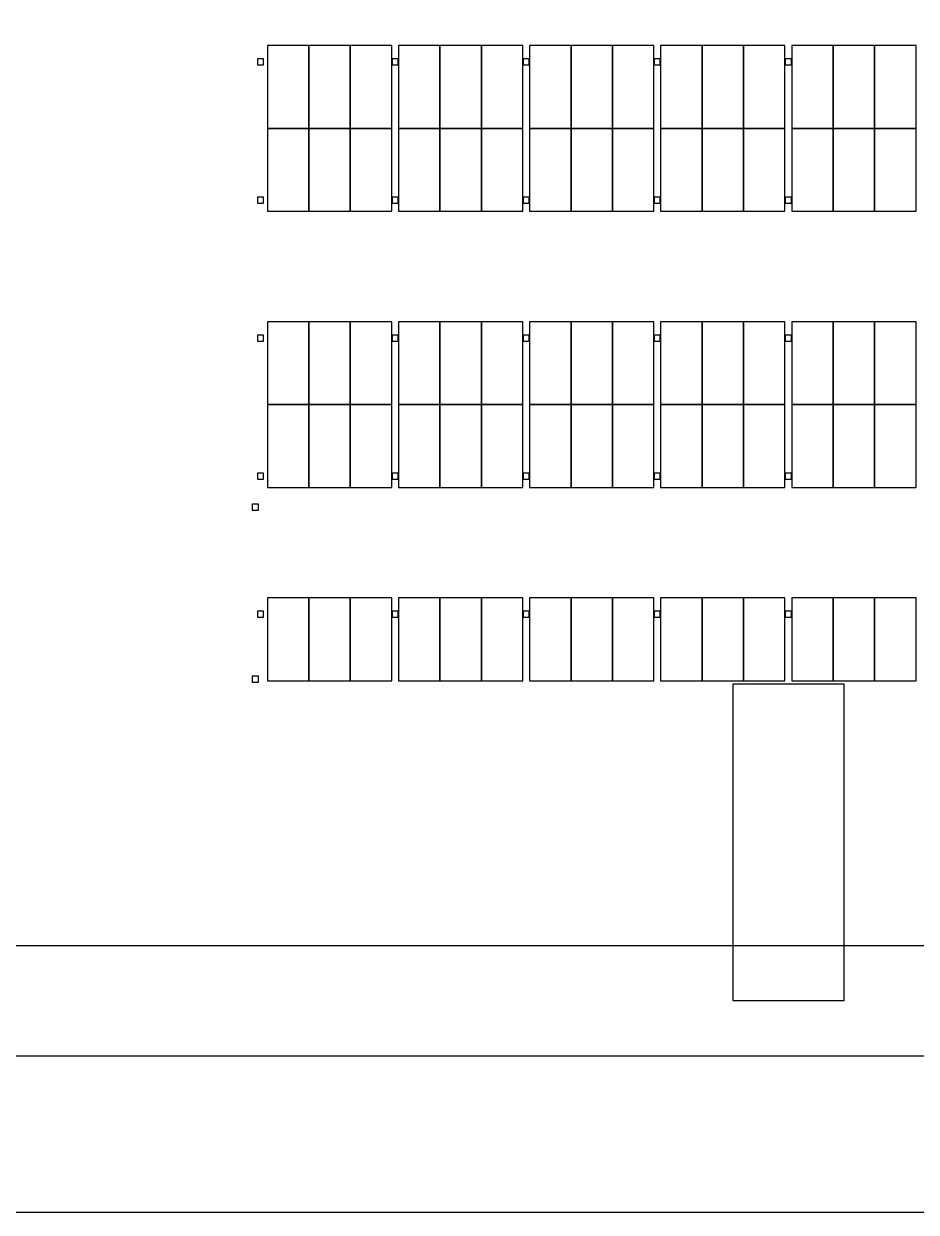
# Model space of a CAD drawing. Header units: metres. Extents: x 0 to 340, y -12 to 535.
# Drawn here: x 225.4 to 284.5, y 0 to 78.7 of the extents above; entities that cross this region are included whole.
import ezdxf

# ---------------------------------------------------------------- set-up
doc = ezdxf.new("R2010")
doc.units = ezdxf.units.M
for name, color, linetype in [('ASSUMED_BOUNDARY', 7, 'CONTINUOUS'), ('IFCCOLUMN', 7, 'CONTINUOUS'), ('PARKING_L1', 7, 'CONTINUOUS'), ('PARKING_L2', 7, 'CONTINUOUS'), ('PARKING_L3', 7, 'CONTINUOUS'), ('PARKING_L4', 7, 'CONTINUOUS'), ('PARKING_L5', 7, 'CONTINUOUS'), ('SITE_ROADS', 7, 'CONTINUOUS')]:
    doc.layers.add(name, color=color, linetype=linetype)

msp = doc.modelspace()

# ---------------------------------------------------------------- linework, layer by layer
at = {"layer": 'ASSUMED_BOUNDARY'}
msp.add_lwpolyline([(0, 0), (340, 0), (340, 535), (0, 535)], close=True, dxfattribs=at)
at = {"layer": 'IFCCOLUMN'}
for points in [[(240.85, 75.976), (241.25, 75.976), (241.25, 76.376), (240.85, 76.376)], [(240.85, 75.976), (241.25, 75.976), (241.25, 76.376), (240.85, 76.376)], [(240.85, 75.976), (241.25, 75.976), (241.25, 76.376), (240.85, 76.376)], [(240.85, 75.976), (241.25, 75.976), (241.25, 76.376), (240.85, 76.376)], [(249.7546, 75.976), (250.1546, 75.976), (250.1546, 76.376), (249.7546, 76.376)], [(249.7546, 75.976), (250.1546, 75.976), (250.1546, 76.376), (249.7546, 76.376)], [(249.7546, 75.976), (250.1546, 75.976), (250.1546, 76.376), (249.7546, 76.376)], [(249.7546, 75.976), (250.1546, 75.976), (250.1546, 76.376), (249.7546, 76.376)], [(258.4342, 75.976), (258.8342, 75.976), (258.8342, 76.376), (258.4342, 76.376)], [(258.4342, 75.976), (258.8342, 75.976), (258.8342, 76.376), (258.4342, 76.376)], [(258.4342, 75.976), (258.8342, 75.976), (258.8342, 76.376), (258.4342, 76.376)], [(258.4342, 75.976), (258.8342, 75.976), (258.8342, 76.376), (258.4342, 76.376)], [(267.1138, 75.976), (267.5138, 75.976), (267.5138, 76.376), (267.1138, 76.376)], [(267.1138, 75.976), (267.5138, 75.976), (267.5138, 76.376), (267.1138, 76.376)], [(267.1138, 75.976), (267.5138, 75.976), (267.5138, 76.376), (267.1138, 76.376)], [(267.1138, 75.976), (267.5138, 75.976), (267.5138, 76.376), (267.1138, 76.376)], [(275.7934, 75.976), (276.1934, 75.976), (276.1934, 76.376), (275.7934, 76.376)], [(275.7934, 75.976), (276.1934, 75.976), (276.1934, 76.376), (275.7934, 76.376)], [(275.7934, 75.976), (276.1934, 75.976), (276.1934, 76.376), (275.7934, 76.376)], [(275.7934, 75.976), (276.1934, 75.976), (276.1934, 76.376), (275.7934, 76.376)], [(240.85, 66.832), (241.25, 66.832), (241.25, 67.232), (240.85, 67.232)], [(240.85, 66.832), (241.25, 66.832), (241.25, 67.232), (240.85, 67.232)], [(240.85, 66.832), (241.25, 66.832), (241.25, 67.232), (240.85, 67.232)], [(240.85, 66.832), (241.25, 66.832), (241.25, 67.232), (240.85, 67.232)], [(249.7546, 66.832), (250.1546, 66.832), (250.1546, 67.232), (249.7546, 67.232)], [(249.7546, 66.832), (250.1546, 66.832), (250.1546, 67.232), (249.7546, 67.232)], [(249.7546, 66.832), (250.1546, 66.832), (250.1546, 67.232), (249.7546, 67.232)], [(249.7546, 66.832), (250.1546, 66.832), (250.1546, 67.232), (249.7546, 67.232)], [(258.4342, 66.832), (258.8342, 66.832), (258.8342, 67.232), (258.4342, 67.232)], [(258.4342, 66.832), (258.8342, 66.832), (258.8342, 67.232), (258.4342, 67.232)], [(258.4342, 66.832), (258.8342, 66.832), (258.8342, 67.232), (258.4342, 67.232)], [(258.4342, 66.832), (258.8342, 66.832), (258.8342, 67.232), (258.4342, 67.232)], [(267.1138, 66.832), (267.5138, 66.832), (267.5138, 67.232), (267.1138, 67.232)], [(267.1138, 66.832), (267.5138, 66.832), (267.5138, 67.232), (267.1138, 67.232)], [(267.1138, 66.832), (267.5138, 66.832), (267.5138, 67.232), (267.1138, 67.232)], [(267.1138, 66.832), (267.5138, 66.832), (267.5138, 67.232), (267.1138, 67.232)], [(275.7934, 66.832), (276.1934, 66.832), (276.1934, 67.232), (275.7934, 67.232)], [(275.7934, 66.832), (276.1934, 66.832), (276.1934, 67.232), (275.7934, 67.232)], [(275.7934, 66.832), (276.1934, 66.832), (276.1934, 67.232), (275.7934, 67.232)], [(275.7934, 66.832), (276.1934, 66.832), (276.1934, 67.232), (275.7934, 67.232)], [(240.85, 57.688), (241.25, 57.688), (241.25, 58.088), (240.85, 58.088)], [(240.85, 57.688), (241.25, 57.688), (241.25, 58.088), (240.85, 58.088)], [(240.85, 57.688), (241.25, 57.688), (241.25, 58.088), (240.85, 58.088)], [(240.85, 57.688), (241.25, 57.688), (241.25, 58.088), (240.85, 58.088)], [(249.7546, 57.688), (250.1546, 57.688), (250.1546, 58.088), (249.7546, 58.088)], [(249.7546, 57.688), (250.1546, 57.688), (250.1546, 58.088), (249.7546, 58.088)], [(249.7546, 57.688), (250.1546, 57.688), (250.1546, 58.088), (249.7546, 58.088)], [(249.7546, 57.688), (250.1546, 57.688), (250.1546, 58.088), (249.7546, 58.088)], [(258.4342, 57.688), (258.8342, 57.688), (258.8342, 58.088), (258.4342, 58.088)], [(258.4342, 57.688), (258.8342, 57.688), (258.8342, 58.088), (258.4342, 58.088)], [(258.4342, 57.688), (258.8342, 57.688), (258.8342, 58.088), (258.4342, 58.088)], [(258.4342, 57.688), (258.8342, 57.688), (258.8342, 58.088), (258.4342, 58.088)], [(267.1138, 57.688), (267.5138, 57.688), (267.5138, 58.088), (267.1138, 58.088)], [(267.1138, 57.688), (267.5138, 57.688), (267.5138, 58.088), (267.1138, 58.088)], [(267.1138, 57.688), (267.5138, 57.688), (267.5138, 58.088), (267.1138, 58.088)], [(267.1138, 57.688), (267.5138, 57.688), (267.5138, 58.088), (267.1138, 58.088)], [(275.7934, 57.688), (276.1934, 57.688), (276.1934, 58.088), (275.7934, 58.088)], [(275.7934, 57.688), (276.1934, 57.688), (276.1934, 58.088), (275.7934, 58.088)], [(275.7934, 57.688), (276.1934, 57.688), (276.1934, 58.088), (275.7934, 58.088)], [(275.7934, 57.688), (276.1934, 57.688), (276.1934, 58.088), (275.7934, 58.088)], [(240.85, 48.544), (241.25, 48.544), (241.25, 48.944), (240.85, 48.944)], [(240.85, 48.544), (241.25, 48.544), (241.25, 48.944), (240.85, 48.944)], [(240.85, 48.544), (241.25, 48.544), (241.25, 48.944), (240.85, 48.944)], [(240.85, 48.544), (241.25, 48.544), (241.25, 48.944), (240.85, 48.944)], [(249.7546, 48.544), (250.1546, 48.544), (250.1546, 48.944), (249.7546, 48.944)], [(249.7546, 48.544), (250.1546, 48.544), (250.1546, 48.944), (249.7546, 48.944)], [(249.7546, 48.544), (250.1546, 48.544), (250.1546, 48.944), (249.7546, 48.944)], [(249.7546, 48.544), (250.1546, 48.544), (250.1546, 48.944), (249.7546, 48.944)], [(258.4342, 48.544), (258.8342, 48.544), (258.8342, 48.944), (258.4342, 48.944)], [(258.4342, 48.544), (258.8342, 48.544), (258.8342, 48.944), (258.4342, 48.944)], [(258.4342, 48.544), (258.8342, 48.544), (258.8342, 48.944), (258.4342, 48.944)], [(258.4342, 48.544), (258.8342, 48.544), (258.8342, 48.944), (258.4342, 48.944)], [(267.1138, 48.544), (267.5138, 48.544), (267.5138, 48.944), (267.1138, 48.944)], [(267.1138, 48.544), (267.5138, 48.544), (267.5138, 48.944), (267.1138, 48.944)], [(267.1138, 48.544), (267.5138, 48.544), (267.5138, 48.944), (267.1138, 48.944)], [(267.1138, 48.544), (267.5138, 48.544), (267.5138, 48.944), (267.1138, 48.944)], [(275.7934, 48.544), (276.1934, 48.544), (276.1934, 48.944), (275.7934, 48.944)], [(275.7934, 48.544), (276.1934, 48.544), (276.1934, 48.944), (275.7934, 48.944)], [(275.7934, 48.544), (276.1934, 48.544), (276.1934, 48.944), (275.7934, 48.944)], [(275.7934, 48.544), (276.1934, 48.544), (276.1934, 48.944), (275.7934, 48.944)], [(240.5, 46.5), (240.9, 46.5), (240.9, 46.9), (240.5, 46.9)], [(240.85, 39.4), (241.25, 39.4), (241.25, 39.8), (240.85, 39.8)], [(240.85, 39.4), (241.25, 39.4), (241.25, 39.8), (240.85, 39.8)], [(240.85, 39.4), (241.25, 39.4), (241.25, 39.8), (240.85, 39.8)], [(240.85, 39.4), (241.25, 39.4), (241.25, 39.8), (240.85, 39.8)], [(249.7546, 39.4), (250.1546, 39.4), (250.1546, 39.8), (249.7546, 39.8)], [(249.7546, 39.4), (250.1546, 39.4), (250.1546, 39.8), (249.7546, 39.8)], [(249.7546, 39.4), (250.1546, 39.4), (250.1546, 39.8), (249.7546, 39.8)], [(249.7546, 39.4), (250.1546, 39.4), (250.1546, 39.8), (249.7546, 39.8)], [(258.4342, 39.4), (258.8342, 39.4), (258.8342, 39.8), (258.4342, 39.8)], [(258.4342, 39.4), (258.8342, 39.4), (258.8342, 39.8), (258.4342, 39.8)], [(258.4342, 39.4), (258.8342, 39.4), (258.8342, 39.8), (258.4342, 39.8)], [(258.4342, 39.4), (258.8342, 39.4), (258.8342, 39.8), (258.4342, 39.8)], [(267.1138, 39.4), (267.5138, 39.4), (267.5138, 39.8), (267.1138, 39.8)], [(267.1138, 39.4), (267.5138, 39.4), (267.5138, 39.8), (267.1138, 39.8)], [(267.1138, 39.4), (267.5138, 39.4), (267.5138, 39.8), (267.1138, 39.8)], [(267.1138, 39.4), (267.5138, 39.4), (267.5138, 39.8), (267.1138, 39.8)], [(275.7934, 39.4), (276.1934, 39.4), (276.1934, 39.8), (275.7934, 39.8)], [(275.7934, 39.4), (276.1934, 39.4), (276.1934, 39.8), (275.7934, 39.8)], [(275.7934, 39.4), (276.1934, 39.4), (276.1934, 39.8), (275.7934, 39.8)], [(275.7934, 39.4), (276.1934, 39.4), (276.1934, 39.8), (275.7934, 39.8)], [(240.5, 35.1), (240.9, 35.1), (240.9, 35.5), (240.5, 35.5)]]:
    msp.add_lwpolyline(points, close=True, dxfattribs=at)
at = {"layer": 'PARKING_L1'}
for points in [[(241.5, 71.776), (244.2432, 71.776), (244.2432, 77.2624), (241.5, 77.2624)], [(244.2432, 71.776), (246.9864, 71.776), (246.9864, 77.2624), (244.2432, 77.2624)], [(246.9864, 71.776), (249.7296, 71.776), (249.7296, 77.2624), (246.9864, 77.2624)], [(250.1796, 71.776), (252.9228, 71.776), (252.9228, 77.2624), (250.1796, 77.2624)], [(252.9228, 71.776), (255.666, 71.776), (255.666, 77.2624), (252.9228, 77.2624)], [(255.666, 71.776), (258.4092, 71.776), (258.4092, 77.2624), (255.666, 77.2624)], [(258.8592, 71.776), (261.6024, 71.776), (261.6024, 77.2624), (258.8592, 77.2624)], [(261.6024, 71.776), (264.3456, 71.776), (264.3456, 77.2624), (261.6024, 77.2624)], [(264.3456, 71.776), (267.0888, 71.776), (267.0888, 77.2624), (264.3456, 77.2624)], [(267.5388, 71.776), (270.282, 71.776), (270.282, 77.2624), (267.5388, 77.2624)], [(270.282, 71.776), (273.0252, 71.776), (273.0252, 77.2624), (270.282, 77.2624)], [(273.0252, 71.776), (275.7684, 71.776), (275.7684, 77.2624), (273.0252, 77.2624)], [(276.2184, 71.776), (278.9616, 71.776), (278.9616, 77.2624), (276.2184, 77.2624)], [(278.9616, 71.776), (281.7048, 71.776), (281.7048, 77.2624), (278.9616, 77.2624)], [(281.7048, 71.776), (284.448, 71.776), (284.448, 77.2624), (281.7048, 77.2624)], [(241.5, 66.2896), (244.2432, 66.2896), (244.2432, 71.776), (241.5, 71.776)], [(244.2432, 66.2896), (246.9864, 66.2896), (246.9864, 71.776), (244.2432, 71.776)], [(246.9864, 66.2896), (249.7296, 66.2896), (249.7296, 71.776), (246.9864, 71.776)], [(250.1796, 66.2896), (252.9228, 66.2896), (252.9228, 71.776), (250.1796, 71.776)], [(252.9228, 66.2896), (255.666, 66.2896), (255.666, 71.776), (252.9228, 71.776)], [(255.666, 66.2896), (258.4092, 66.2896), (258.4092, 71.776), (255.666, 71.776)], [(258.8592, 66.2896), (261.6024, 66.2896), (261.6024, 71.776), (258.8592, 71.776)], [(261.6024, 66.2896), (264.3456, 66.2896), (264.3456, 71.776), (261.6024, 71.776)], [(264.3456, 66.2896), (267.0888, 66.2896), (267.0888, 71.776), (264.3456, 71.776)], [(267.5388, 66.2896), (270.282, 66.2896), (270.282, 71.776), (267.5388, 71.776)], [(270.282, 66.2896), (273.0252, 66.2896), (273.0252, 71.776), (270.282, 71.776)], [(273.0252, 66.2896), (275.7684, 66.2896), (275.7684, 71.776), (273.0252, 71.776)], [(276.2184, 66.2896), (278.9616, 66.2896), (278.9616, 71.776), (276.2184, 71.776)], [(278.9616, 66.2896), (281.7048, 66.2896), (281.7048, 71.776), (278.9616, 71.776)], [(281.7048, 66.2896), (284.448, 66.2896), (284.448, 71.776), (281.7048, 71.776)], [(241.5, 53.488), (244.2432, 53.488), (244.2432, 58.9744), (241.5, 58.9744)], [(244.2432, 53.488), (246.9864, 53.488), (246.9864, 58.9744), (244.2432, 58.9744)], [(246.9864, 53.488), (249.7296, 53.488), (249.7296, 58.9744), (246.9864, 58.9744)], [(250.1796, 53.488), (252.9228, 53.488), (252.9228, 58.9744), (250.1796, 58.9744)], [(252.9228, 53.488), (255.666, 53.488), (255.666, 58.9744), (252.9228, 58.9744)], [(255.666, 53.488), (258.4092, 53.488), (258.4092, 58.9744), (255.666, 58.9744)], [(258.8592, 53.488), (261.6024, 53.488), (261.6024, 58.9744), (258.8592, 58.9744)], [(261.6024, 53.488), (264.3456, 53.488), (264.3456, 58.9744), (261.6024, 58.9744)], [(264.3456, 53.488), (267.0888, 53.488), (267.0888, 58.9744), (264.3456, 58.9744)], [(267.5388, 53.488), (270.282, 53.488), (270.282, 58.9744), (267.5388, 58.9744)], [(270.282, 53.488), (273.0252, 53.488), (273.0252, 58.9744), (270.282, 58.9744)], [(273.0252, 53.488), (275.7684, 53.488), (275.7684, 58.9744), (273.0252, 58.9744)], [(276.2184, 53.488), (278.9616, 53.488), (278.9616, 58.9744), (276.2184, 58.9744)], [(278.9616, 53.488), (281.7048, 53.488), (281.7048, 58.9744), (278.9616, 58.9744)], [(281.7048, 53.488), (284.448, 53.488), (284.448, 58.9744), (281.7048, 58.9744)], [(241.5, 48.0016), (244.2432, 48.0016), (244.2432, 53.488), (241.5, 53.488)], [(244.2432, 48.0016), (246.9864, 48.0016), (246.9864, 53.488), (244.2432, 53.488)], [(246.9864, 48.0016), (249.7296, 48.0016), (249.7296, 53.488), (246.9864, 53.488)], [(250.1796, 48.0016), (252.9228, 48.0016), (252.9228, 53.488), (250.1796, 53.488)], [(252.9228, 48.0016), (255.666, 48.0016), (255.666, 53.488), (252.9228, 53.488)], [(255.666, 48.0016), (258.4092, 48.0016), (258.4092, 53.488), (255.666, 53.488)], [(258.8592, 48.0016), (261.6024, 48.0016), (261.6024, 53.488), (258.8592, 53.488)], [(261.6024, 48.0016), (264.3456, 48.0016), (264.3456, 53.488), (261.6024, 53.488)], [(264.3456, 48.0016), (267.0888, 48.0016), (267.0888, 53.488), (264.3456, 53.488)], [(267.5388, 48.0016), (270.282, 48.0016), (270.282, 53.488), (267.5388, 53.488)], [(270.282, 48.0016), (273.0252, 48.0016), (273.0252, 53.488), (270.282, 53.488)], [(273.0252, 48.0016), (275.7684, 48.0016), (275.7684, 53.488), (273.0252, 53.488)], [(276.2184, 48.0016), (278.9616, 48.0016), (278.9616, 53.488), (276.2184, 53.488)], [(278.9616, 48.0016), (281.7048, 48.0016), (281.7048, 53.488), (278.9616, 53.488)], [(281.7048, 48.0016), (284.448, 48.0016), (284.448, 53.488), (281.7048, 53.488)], [(241.5, 35.2), (244.2432, 35.2), (244.2432, 40.6864), (241.5, 40.6864)], [(244.2432, 35.2), (246.9864, 35.2), (246.9864, 40.6864), (244.2432, 40.6864)], [(246.9864, 35.2), (249.7296, 35.2), (249.7296, 40.6864), (246.9864, 40.6864)], [(250.1796, 35.2), (252.9228, 35.2), (252.9228, 40.6864), (250.1796, 40.6864)], [(252.9228, 35.2), (255.666, 35.2), (255.666, 40.6864), (252.9228, 40.6864)], [(255.666, 35.2), (258.4092, 35.2), (258.4092, 40.6864), (255.666, 40.6864)], [(258.8592, 35.2), (261.6024, 35.2), (261.6024, 40.6864), (258.8592, 40.6864)], [(261.6024, 35.2), (264.3456, 35.2), (264.3456, 40.6864), (261.6024, 40.6864)], [(264.3456, 35.2), (267.0888, 35.2), (267.0888, 40.6864), (264.3456, 40.6864)], [(267.5388, 35.2), (270.282, 35.2), (270.282, 40.6864), (267.5388, 40.6864)], [(270.282, 35.2), (273.0252, 35.2), (273.0252, 40.6864), (270.282, 40.6864)], [(273.0252, 35.2), (275.7684, 35.2), (275.7684, 40.6864), (273.0252, 40.6864)], [(276.2184, 35.2), (278.9616, 35.2), (278.9616, 40.6864), (276.2184, 40.6864)], [(278.9616, 35.2), (281.7048, 35.2), (281.7048, 40.6864), (278.9616, 40.6864)], [(281.7048, 35.2), (284.448, 35.2), (284.448, 40.6864), (281.7048, 40.6864)]]:
    msp.add_lwpolyline(points, close=True, dxfattribs=at)
at = {"layer": 'PARKING_L2'}
for points in [[(241.5, 71.776), (244.2432, 71.776), (244.2432, 77.2624), (241.5, 77.2624)], [(244.2432, 71.776), (246.9864, 71.776), (246.9864, 77.2624), (244.2432, 77.2624)], [(246.9864, 71.776), (249.7296, 71.776), (249.7296, 77.2624), (246.9864, 77.2624)], [(250.1796, 71.776), (252.9228, 71.776), (252.9228, 77.2624), (250.1796, 77.2624)], [(252.9228, 71.776), (255.666, 71.776), (255.666, 77.2624), (252.9228, 77.2624)], [(255.666, 71.776), (258.4092, 71.776), (258.4092, 77.2624), (255.666, 77.2624)], [(258.8592, 71.776), (261.6024, 71.776), (261.6024, 77.2624), (258.8592, 77.2624)], [(261.6024, 71.776), (264.3456, 71.776), (264.3456, 77.2624), (261.6024, 77.2624)], [(264.3456, 71.776), (267.0888, 71.776), (267.0888, 77.2624), (264.3456, 77.2624)], [(267.5388, 71.776), (270.282, 71.776), (270.282, 77.2624), (267.5388, 77.2624)], [(270.282, 71.776), (273.0252, 71.776), (273.0252, 77.2624), (270.282, 77.2624)], [(273.0252, 71.776), (275.7684, 71.776), (275.7684, 77.2624), (273.0252, 77.2624)], [(276.2184, 71.776), (278.9616, 71.776), (278.9616, 77.2624), (276.2184, 77.2624)], [(278.9616, 71.776), (281.7048, 71.776), (281.7048, 77.2624), (278.9616, 77.2624)], [(281.7048, 71.776), (284.448, 71.776), (284.448, 77.2624), (281.7048, 77.2624)], [(241.5, 66.2896), (244.2432, 66.2896), (244.2432, 71.776), (241.5, 71.776)], [(244.2432, 66.2896), (246.9864, 66.2896), (246.9864, 71.776), (244.2432, 71.776)], [(246.9864, 66.2896), (249.7296, 66.2896), (249.7296, 71.776), (246.9864, 71.776)], [(250.1796, 66.2896), (252.9228, 66.2896), (252.9228, 71.776), (250.1796, 71.776)], [(252.9228, 66.2896), (255.666, 66.2896), (255.666, 71.776), (252.9228, 71.776)], [(255.666, 66.2896), (258.4092, 66.2896), (258.4092, 71.776), (255.666, 71.776)], [(258.8592, 66.2896), (261.6024, 66.2896), (261.6024, 71.776), (258.8592, 71.776)], [(261.6024, 66.2896), (264.3456, 66.2896), (264.3456, 71.776), (261.6024, 71.776)], [(264.3456, 66.2896), (267.0888, 66.2896), (267.0888, 71.776), (264.3456, 71.776)], [(267.5388, 66.2896), (270.282, 66.2896), (270.282, 71.776), (267.5388, 71.776)], [(270.282, 66.2896), (273.0252, 66.2896), (273.0252, 71.776), (270.282, 71.776)], [(273.0252, 66.2896), (275.7684, 66.2896), (275.7684, 71.776), (273.0252, 71.776)], [(276.2184, 66.2896), (278.9616, 66.2896), (278.9616, 71.776), (276.2184, 71.776)], [(278.9616, 66.2896), (281.7048, 66.2896), (281.7048, 71.776), (278.9616, 71.776)], [(281.7048, 66.2896), (284.448, 66.2896), (284.448, 71.776), (281.7048, 71.776)], [(241.5, 53.488), (244.2432, 53.488), (244.2432, 58.9744), (241.5, 58.9744)], [(244.2432, 53.488), (246.9864, 53.488), (246.9864, 58.9744), (244.2432, 58.9744)], [(246.9864, 53.488), (249.7296, 53.488), (249.7296, 58.9744), (246.9864, 58.9744)], [(250.1796, 53.488), (252.9228, 53.488), (252.9228, 58.9744), (250.1796, 58.9744)], [(252.9228, 53.488), (255.666, 53.488), (255.666, 58.9744), (252.9228, 58.9744)], [(255.666, 53.488), (258.4092, 53.488), (258.4092, 58.9744), (255.666, 58.9744)], [(258.8592, 53.488), (261.6024, 53.488), (261.6024, 58.9744), (258.8592, 58.9744)], [(261.6024, 53.488), (264.3456, 53.488), (264.3456, 58.9744), (261.6024, 58.9744)], [(264.3456, 53.488), (267.0888, 53.488), (267.0888, 58.9744), (264.3456, 58.9744)], [(267.5388, 53.488), (270.282, 53.488), (270.282, 58.9744), (267.5388, 58.9744)], [(270.282, 53.488), (273.0252, 53.488), (273.0252, 58.9744), (270.282, 58.9744)], [(273.0252, 53.488), (275.7684, 53.488), (275.7684, 58.9744), (273.0252, 58.9744)], [(276.2184, 53.488), (278.9616, 53.488), (278.9616, 58.9744), (276.2184, 58.9744)], [(278.9616, 53.488), (281.7048, 53.488), (281.7048, 58.9744), (278.9616, 58.9744)], [(281.7048, 53.488), (284.448, 53.488), (284.448, 58.9744), (281.7048, 58.9744)], [(241.5, 48.0016), (244.2432, 48.0016), (244.2432, 53.488), (241.5, 53.488)], [(244.2432, 48.0016), (246.9864, 48.0016), (246.9864, 53.488), (244.2432, 53.488)], [(246.9864, 48.0016), (249.7296, 48.0016), (249.7296, 53.488), (246.9864, 53.488)], [(250.1796, 48.0016), (252.9228, 48.0016), (252.9228, 53.488), (250.1796, 53.488)], [(252.9228, 48.0016), (255.666, 48.0016), (255.666, 53.488), (252.9228, 53.488)], [(255.666, 48.0016), (258.4092, 48.0016), (258.4092, 53.488), (255.666, 53.488)], [(258.8592, 48.0016), (261.6024, 48.0016), (261.6024, 53.488), (258.8592, 53.488)], [(261.6024, 48.0016), (264.3456, 48.0016), (264.3456, 53.488), (261.6024, 53.488)], [(264.3456, 48.0016), (267.0888, 48.0016), (267.0888, 53.488), (264.3456, 53.488)], [(267.5388, 48.0016), (270.282, 48.0016), (270.282, 53.488), (267.5388, 53.488)], [(270.282, 48.0016), (273.0252, 48.0016), (273.0252, 53.488), (270.282, 53.488)], [(273.0252, 48.0016), (275.7684, 48.0016), (275.7684, 53.488), (273.0252, 53.488)], [(276.2184, 48.0016), (278.9616, 48.0016), (278.9616, 53.488), (276.2184, 53.488)], [(278.9616, 48.0016), (281.7048, 48.0016), (281.7048, 53.488), (278.9616, 53.488)], [(281.7048, 48.0016), (284.448, 48.0016), (284.448, 53.488), (281.7048, 53.488)], [(241.5, 35.2), (244.2432, 35.2), (244.2432, 40.6864), (241.5, 40.6864)], [(244.2432, 35.2), (246.9864, 35.2), (246.9864, 40.6864), (244.2432, 40.6864)], [(246.9864, 35.2), (249.7296, 35.2), (249.7296, 40.6864), (246.9864, 40.6864)], [(250.1796, 35.2), (252.9228, 35.2), (252.9228, 40.6864), (250.1796, 40.6864)], [(252.9228, 35.2), (255.666, 35.2), (255.666, 40.6864), (252.9228, 40.6864)], [(255.666, 35.2), (258.4092, 35.2), (258.4092, 40.6864), (255.666, 40.6864)], [(258.8592, 35.2), (261.6024, 35.2), (261.6024, 40.6864), (258.8592, 40.6864)], [(261.6024, 35.2), (264.3456, 35.2), (264.3456, 40.6864), (261.6024, 40.6864)], [(264.3456, 35.2), (267.0888, 35.2), (267.0888, 40.6864), (264.3456, 40.6864)], [(267.5388, 35.2), (270.282, 35.2), (270.282, 40.6864), (267.5388, 40.6864)], [(270.282, 35.2), (273.0252, 35.2), (273.0252, 40.6864), (270.282, 40.6864)], [(273.0252, 35.2), (275.7684, 35.2), (275.7684, 40.6864), (273.0252, 40.6864)], [(276.2184, 35.2), (278.9616, 35.2), (278.9616, 40.6864), (276.2184, 40.6864)], [(278.9616, 35.2), (281.7048, 35.2), (281.7048, 40.6864), (278.9616, 40.6864)], [(281.7048, 35.2), (284.448, 35.2), (284.448, 40.6864), (281.7048, 40.6864)]]:
    msp.add_lwpolyline(points, close=True, dxfattribs=at)
at = {"layer": 'PARKING_L3'}
for points in [[(241.5, 71.776), (244.2432, 71.776), (244.2432, 77.2624), (241.5, 77.2624)], [(244.2432, 71.776), (246.9864, 71.776), (246.9864, 77.2624), (244.2432, 77.2624)], [(246.9864, 71.776), (249.7296, 71.776), (249.7296, 77.2624), (246.9864, 77.2624)], [(250.1796, 71.776), (252.9228, 71.776), (252.9228, 77.2624), (250.1796, 77.2624)], [(252.9228, 71.776), (255.666, 71.776), (255.666, 77.2624), (252.9228, 77.2624)], [(255.666, 71.776), (258.4092, 71.776), (258.4092, 77.2624), (255.666, 77.2624)], [(258.8592, 71.776), (261.6024, 71.776), (261.6024, 77.2624), (258.8592, 77.2624)], [(261.6024, 71.776), (264.3456, 71.776), (264.3456, 77.2624), (261.6024, 77.2624)], [(264.3456, 71.776), (267.0888, 71.776), (267.0888, 77.2624), (264.3456, 77.2624)], [(267.5388, 71.776), (270.282, 71.776), (270.282, 77.2624), (267.5388, 77.2624)], [(270.282, 71.776), (273.0252, 71.776), (273.0252, 77.2624), (270.282, 77.2624)], [(273.0252, 71.776), (275.7684, 71.776), (275.7684, 77.2624), (273.0252, 77.2624)], [(276.2184, 71.776), (278.9616, 71.776), (278.9616, 77.2624), (276.2184, 77.2624)], [(278.9616, 71.776), (281.7048, 71.776), (281.7048, 77.2624), (278.9616, 77.2624)], [(281.7048, 71.776), (284.448, 71.776), (284.448, 77.2624), (281.7048, 77.2624)], [(241.5, 66.2896), (244.2432, 66.2896), (244.2432, 71.776), (241.5, 71.776)], [(244.2432, 66.2896), (246.9864, 66.2896), (246.9864, 71.776), (244.2432, 71.776)], [(246.9864, 66.2896), (249.7296, 66.2896), (249.7296, 71.776), (246.9864, 71.776)], [(250.1796, 66.2896), (252.9228, 66.2896), (252.9228, 71.776), (250.1796, 71.776)], [(252.9228, 66.2896), (255.666, 66.2896), (255.666, 71.776), (252.9228, 71.776)], [(255.666, 66.2896), (258.4092, 66.2896), (258.4092, 71.776), (255.666, 71.776)], [(258.8592, 66.2896), (261.6024, 66.2896), (261.6024, 71.776), (258.8592, 71.776)], [(261.6024, 66.2896), (264.3456, 66.2896), (264.3456, 71.776), (261.6024, 71.776)], [(264.3456, 66.2896), (267.0888, 66.2896), (267.0888, 71.776), (264.3456, 71.776)], [(267.5388, 66.2896), (270.282, 66.2896), (270.282, 71.776), (267.5388, 71.776)], [(270.282, 66.2896), (273.0252, 66.2896), (273.0252, 71.776), (270.282, 71.776)], [(273.0252, 66.2896), (275.7684, 66.2896), (275.7684, 71.776), (273.0252, 71.776)], [(276.2184, 66.2896), (278.9616, 66.2896), (278.9616, 71.776), (276.2184, 71.776)], [(278.9616, 66.2896), (281.7048, 66.2896), (281.7048, 71.776), (278.9616, 71.776)], [(281.7048, 66.2896), (284.448, 66.2896), (284.448, 71.776), (281.7048, 71.776)], [(241.5, 53.488), (244.2432, 53.488), (244.2432, 58.9744), (241.5, 58.9744)], [(244.2432, 53.488), (246.9864, 53.488), (246.9864, 58.9744), (244.2432, 58.9744)], [(246.9864, 53.488), (249.7296, 53.488), (249.7296, 58.9744), (246.9864, 58.9744)], [(250.1796, 53.488), (252.9228, 53.488), (252.9228, 58.9744), (250.1796, 58.9744)], [(252.9228, 53.488), (255.666, 53.488), (255.666, 58.9744), (252.9228, 58.9744)], [(255.666, 53.488), (258.4092, 53.488), (258.4092, 58.9744), (255.666, 58.9744)], [(258.8592, 53.488), (261.6024, 53.488), (261.6024, 58.9744), (258.8592, 58.9744)], [(261.6024, 53.488), (264.3456, 53.488), (264.3456, 58.9744), (261.6024, 58.9744)], [(264.3456, 53.488), (267.0888, 53.488), (267.0888, 58.9744), (264.3456, 58.9744)], [(267.5388, 53.488), (270.282, 53.488), (270.282, 58.9744), (267.5388, 58.9744)], [(270.282, 53.488), (273.0252, 53.488), (273.0252, 58.9744), (270.282, 58.9744)], [(273.0252, 53.488), (275.7684, 53.488), (275.7684, 58.9744), (273.0252, 58.9744)], [(276.2184, 53.488), (278.9616, 53.488), (278.9616, 58.9744), (276.2184, 58.9744)], [(278.9616, 53.488), (281.7048, 53.488), (281.7048, 58.9744), (278.9616, 58.9744)], [(281.7048, 53.488), (284.448, 53.488), (284.448, 58.9744), (281.7048, 58.9744)], [(241.5, 48.0016), (244.2432, 48.0016), (244.2432, 53.488), (241.5, 53.488)], [(244.2432, 48.0016), (246.9864, 48.0016), (246.9864, 53.488), (244.2432, 53.488)], [(246.9864, 48.0016), (249.7296, 48.0016), (249.7296, 53.488), (246.9864, 53.488)], [(250.1796, 48.0016), (252.9228, 48.0016), (252.9228, 53.488), (250.1796, 53.488)], [(252.9228, 48.0016), (255.666, 48.0016), (255.666, 53.488), (252.9228, 53.488)], [(255.666, 48.0016), (258.4092, 48.0016), (258.4092, 53.488), (255.666, 53.488)], [(258.8592, 48.0016), (261.6024, 48.0016), (261.6024, 53.488), (258.8592, 53.488)], [(261.6024, 48.0016), (264.3456, 48.0016), (264.3456, 53.488), (261.6024, 53.488)], [(264.3456, 48.0016), (267.0888, 48.0016), (267.0888, 53.488), (264.3456, 53.488)], [(267.5388, 48.0016), (270.282, 48.0016), (270.282, 53.488), (267.5388, 53.488)], [(270.282, 48.0016), (273.0252, 48.0016), (273.0252, 53.488), (270.282, 53.488)], [(273.0252, 48.0016), (275.7684, 48.0016), (275.7684, 53.488), (273.0252, 53.488)], [(276.2184, 48.0016), (278.9616, 48.0016), (278.9616, 53.488), (276.2184, 53.488)], [(278.9616, 48.0016), (281.7048, 48.0016), (281.7048, 53.488), (278.9616, 53.488)], [(281.7048, 48.0016), (284.448, 48.0016), (284.448, 53.488), (281.7048, 53.488)], [(241.5, 35.2), (244.2432, 35.2), (244.2432, 40.6864), (241.5, 40.6864)], [(244.2432, 35.2), (246.9864, 35.2), (246.9864, 40.6864), (244.2432, 40.6864)], [(246.9864, 35.2), (249.7296, 35.2), (249.7296, 40.6864), (246.9864, 40.6864)], [(250.1796, 35.2), (252.9228, 35.2), (252.9228, 40.6864), (250.1796, 40.6864)], [(252.9228, 35.2), (255.666, 35.2), (255.666, 40.6864), (252.9228, 40.6864)], [(255.666, 35.2), (258.4092, 35.2), (258.4092, 40.6864), (255.666, 40.6864)], [(258.8592, 35.2), (261.6024, 35.2), (261.6024, 40.6864), (258.8592, 40.6864)], [(261.6024, 35.2), (264.3456, 35.2), (264.3456, 40.6864), (261.6024, 40.6864)], [(264.3456, 35.2), (267.0888, 35.2), (267.0888, 40.6864), (264.3456, 40.6864)], [(267.5388, 35.2), (270.282, 35.2), (270.282, 40.6864), (267.5388, 40.6864)], [(270.282, 35.2), (273.0252, 35.2), (273.0252, 40.6864), (270.282, 40.6864)], [(273.0252, 35.2), (275.7684, 35.2), (275.7684, 40.6864), (273.0252, 40.6864)], [(276.2184, 35.2), (278.9616, 35.2), (278.9616, 40.6864), (276.2184, 40.6864)], [(278.9616, 35.2), (281.7048, 35.2), (281.7048, 40.6864), (278.9616, 40.6864)], [(281.7048, 35.2), (284.448, 35.2), (284.448, 40.6864), (281.7048, 40.6864)]]:
    msp.add_lwpolyline(points, close=True, dxfattribs=at)
at = {"layer": 'PARKING_L4'}
for points in [[(241.5, 71.776), (244.2432, 71.776), (244.2432, 77.2624), (241.5, 77.2624)], [(244.2432, 71.776), (246.9864, 71.776), (246.9864, 77.2624), (244.2432, 77.2624)], [(246.9864, 71.776), (249.7296, 71.776), (249.7296, 77.2624), (246.9864, 77.2624)], [(250.1796, 71.776), (252.9228, 71.776), (252.9228, 77.2624), (250.1796, 77.2624)], [(252.9228, 71.776), (255.666, 71.776), (255.666, 77.2624), (252.9228, 77.2624)], [(255.666, 71.776), (258.4092, 71.776), (258.4092, 77.2624), (255.666, 77.2624)], [(258.8592, 71.776), (261.6024, 71.776), (261.6024, 77.2624), (258.8592, 77.2624)], [(261.6024, 71.776), (264.3456, 71.776), (264.3456, 77.2624), (261.6024, 77.2624)], [(264.3456, 71.776), (267.0888, 71.776), (267.0888, 77.2624), (264.3456, 77.2624)], [(267.5388, 71.776), (270.282, 71.776), (270.282, 77.2624), (267.5388, 77.2624)], [(270.282, 71.776), (273.0252, 71.776), (273.0252, 77.2624), (270.282, 77.2624)], [(273.0252, 71.776), (275.7684, 71.776), (275.7684, 77.2624), (273.0252, 77.2624)], [(276.2184, 71.776), (278.9616, 71.776), (278.9616, 77.2624), (276.2184, 77.2624)], [(278.9616, 71.776), (281.7048, 71.776), (281.7048, 77.2624), (278.9616, 77.2624)], [(281.7048, 71.776), (284.448, 71.776), (284.448, 77.2624), (281.7048, 77.2624)], [(241.5, 66.2896), (244.2432, 66.2896), (244.2432, 71.776), (241.5, 71.776)], [(244.2432, 66.2896), (246.9864, 66.2896), (246.9864, 71.776), (244.2432, 71.776)], [(246.9864, 66.2896), (249.7296, 66.2896), (249.7296, 71.776), (246.9864, 71.776)], [(250.1796, 66.2896), (252.9228, 66.2896), (252.9228, 71.776), (250.1796, 71.776)], [(252.9228, 66.2896), (255.666, 66.2896), (255.666, 71.776), (252.9228, 71.776)], [(255.666, 66.2896), (258.4092, 66.2896), (258.4092, 71.776), (255.666, 71.776)], [(258.8592, 66.2896), (261.6024, 66.2896), (261.6024, 71.776), (258.8592, 71.776)], [(261.6024, 66.2896), (264.3456, 66.2896), (264.3456, 71.776), (261.6024, 71.776)], [(264.3456, 66.2896), (267.0888, 66.2896), (267.0888, 71.776), (264.3456, 71.776)], [(267.5388, 66.2896), (270.282, 66.2896), (270.282, 71.776), (267.5388, 71.776)], [(270.282, 66.2896), (273.0252, 66.2896), (273.0252, 71.776), (270.282, 71.776)], [(273.0252, 66.2896), (275.7684, 66.2896), (275.7684, 71.776), (273.0252, 71.776)], [(276.2184, 66.2896), (278.9616, 66.2896), (278.9616, 71.776), (276.2184, 71.776)], [(278.9616, 66.2896), (281.7048, 66.2896), (281.7048, 71.776), (278.9616, 71.776)], [(281.7048, 66.2896), (284.448, 66.2896), (284.448, 71.776), (281.7048, 71.776)], [(241.5, 53.488), (244.2432, 53.488), (244.2432, 58.9744), (241.5, 58.9744)], [(244.2432, 53.488), (246.9864, 53.488), (246.9864, 58.9744), (244.2432, 58.9744)], [(246.9864, 53.488), (249.7296, 53.488), (249.7296, 58.9744), (246.9864, 58.9744)], [(250.1796, 53.488), (252.9228, 53.488), (252.9228, 58.9744), (250.1796, 58.9744)], [(252.9228, 53.488), (255.666, 53.488), (255.666, 58.9744), (252.9228, 58.9744)], [(255.666, 53.488), (258.4092, 53.488), (258.4092, 58.9744), (255.666, 58.9744)], [(258.8592, 53.488), (261.6024, 53.488), (261.6024, 58.9744), (258.8592, 58.9744)], [(261.6024, 53.488), (264.3456, 53.488), (264.3456, 58.9744), (261.6024, 58.9744)], [(264.3456, 53.488), (267.0888, 53.488), (267.0888, 58.9744), (264.3456, 58.9744)], [(267.5388, 53.488), (270.282, 53.488), (270.282, 58.9744), (267.5388, 58.9744)], [(270.282, 53.488), (273.0252, 53.488), (273.0252, 58.9744), (270.282, 58.9744)], [(273.0252, 53.488), (275.7684, 53.488), (275.7684, 58.9744), (273.0252, 58.9744)], [(276.2184, 53.488), (278.9616, 53.488), (278.9616, 58.9744), (276.2184, 58.9744)], [(278.9616, 53.488), (281.7048, 53.488), (281.7048, 58.9744), (278.9616, 58.9744)], [(281.7048, 53.488), (284.448, 53.488), (284.448, 58.9744), (281.7048, 58.9744)], [(241.5, 48.0016), (244.2432, 48.0016), (244.2432, 53.488), (241.5, 53.488)], [(244.2432, 48.0016), (246.9864, 48.0016), (246.9864, 53.488), (244.2432, 53.488)], [(246.9864, 48.0016), (249.7296, 48.0016), (249.7296, 53.488), (246.9864, 53.488)], [(250.1796, 48.0016), (252.9228, 48.0016), (252.9228, 53.488), (250.1796, 53.488)], [(252.9228, 48.0016), (255.666, 48.0016), (255.666, 53.488), (252.9228, 53.488)], [(255.666, 48.0016), (258.4092, 48.0016), (258.4092, 53.488), (255.666, 53.488)], [(258.8592, 48.0016), (261.6024, 48.0016), (261.6024, 53.488), (258.8592, 53.488)], [(261.6024, 48.0016), (264.3456, 48.0016), (264.3456, 53.488), (261.6024, 53.488)], [(264.3456, 48.0016), (267.0888, 48.0016), (267.0888, 53.488), (264.3456, 53.488)], [(267.5388, 48.0016), (270.282, 48.0016), (270.282, 53.488), (267.5388, 53.488)], [(270.282, 48.0016), (273.0252, 48.0016), (273.0252, 53.488), (270.282, 53.488)], [(273.0252, 48.0016), (275.7684, 48.0016), (275.7684, 53.488), (273.0252, 53.488)], [(276.2184, 48.0016), (278.9616, 48.0016), (278.9616, 53.488), (276.2184, 53.488)], [(278.9616, 48.0016), (281.7048, 48.0016), (281.7048, 53.488), (278.9616, 53.488)], [(281.7048, 48.0016), (284.448, 48.0016), (284.448, 53.488), (281.7048, 53.488)], [(241.5, 35.2), (244.2432, 35.2), (244.2432, 40.6864), (241.5, 40.6864)], [(244.2432, 35.2), (246.9864, 35.2), (246.9864, 40.6864), (244.2432, 40.6864)], [(246.9864, 35.2), (249.7296, 35.2), (249.7296, 40.6864), (246.9864, 40.6864)], [(250.1796, 35.2), (252.9228, 35.2), (252.9228, 40.6864), (250.1796, 40.6864)], [(252.9228, 35.2), (255.666, 35.2), (255.666, 40.6864), (252.9228, 40.6864)], [(255.666, 35.2), (258.4092, 35.2), (258.4092, 40.6864), (255.666, 40.6864)], [(258.8592, 35.2), (261.6024, 35.2), (261.6024, 40.6864), (258.8592, 40.6864)], [(261.6024, 35.2), (264.3456, 35.2), (264.3456, 40.6864), (261.6024, 40.6864)], [(264.3456, 35.2), (267.0888, 35.2), (267.0888, 40.6864), (264.3456, 40.6864)], [(267.5388, 35.2), (270.282, 35.2), (270.282, 40.6864), (267.5388, 40.6864)], [(270.282, 35.2), (273.0252, 35.2), (273.0252, 40.6864), (270.282, 40.6864)], [(273.0252, 35.2), (275.7684, 35.2), (275.7684, 40.6864), (273.0252, 40.6864)], [(276.2184, 35.2), (278.9616, 35.2), (278.9616, 40.6864), (276.2184, 40.6864)], [(278.9616, 35.2), (281.7048, 35.2), (281.7048, 40.6864), (278.9616, 40.6864)], [(281.7048, 35.2), (284.448, 35.2), (284.448, 40.6864), (281.7048, 40.6864)]]:
    msp.add_lwpolyline(points, close=True, dxfattribs=at)
at = {"layer": 'PARKING_L5'}
for points in [[(241.5, 71.776), (244.2432, 71.776), (244.2432, 77.2624), (241.5, 77.2624)], [(244.2432, 71.776), (246.9864, 71.776), (246.9864, 77.2624), (244.2432, 77.2624)], [(246.9864, 71.776), (249.7296, 71.776), (249.7296, 77.2624), (246.9864, 77.2624)], [(250.1796, 71.776), (252.9228, 71.776), (252.9228, 77.2624), (250.1796, 77.2624)], [(252.9228, 71.776), (255.666, 71.776), (255.666, 77.2624), (252.9228, 77.2624)], [(255.666, 71.776), (258.4092, 71.776), (258.4092, 77.2624), (255.666, 77.2624)], [(258.8592, 71.776), (261.6024, 71.776), (261.6024, 77.2624), (258.8592, 77.2624)], [(261.6024, 71.776), (264.3456, 71.776), (264.3456, 77.2624), (261.6024, 77.2624)], [(264.3456, 71.776), (267.0888, 71.776), (267.0888, 77.2624), (264.3456, 77.2624)], [(267.5388, 71.776), (270.282, 71.776), (270.282, 77.2624), (267.5388, 77.2624)], [(270.282, 71.776), (273.0252, 71.776), (273.0252, 77.2624), (270.282, 77.2624)], [(273.0252, 71.776), (275.7684, 71.776), (275.7684, 77.2624), (273.0252, 77.2624)], [(276.2184, 71.776), (278.9616, 71.776), (278.9616, 77.2624), (276.2184, 77.2624)], [(278.9616, 71.776), (281.7048, 71.776), (281.7048, 77.2624), (278.9616, 77.2624)], [(281.7048, 71.776), (284.448, 71.776), (284.448, 77.2624), (281.7048, 77.2624)], [(241.5, 66.2896), (244.2432, 66.2896), (244.2432, 71.776), (241.5, 71.776)], [(244.2432, 66.2896), (246.9864, 66.2896), (246.9864, 71.776), (244.2432, 71.776)], [(246.9864, 66.2896), (249.7296, 66.2896), (249.7296, 71.776), (246.9864, 71.776)], [(250.1796, 66.2896), (252.9228, 66.2896), (252.9228, 71.776), (250.1796, 71.776)], [(252.9228, 66.2896), (255.666, 66.2896), (255.666, 71.776), (252.9228, 71.776)], [(255.666, 66.2896), (258.4092, 66.2896), (258.4092, 71.776), (255.666, 71.776)], [(258.8592, 66.2896), (261.6024, 66.2896), (261.6024, 71.776), (258.8592, 71.776)], [(261.6024, 66.2896), (264.3456, 66.2896), (264.3456, 71.776), (261.6024, 71.776)], [(264.3456, 66.2896), (267.0888, 66.2896), (267.0888, 71.776), (264.3456, 71.776)], [(267.5388, 66.2896), (270.282, 66.2896), (270.282, 71.776), (267.5388, 71.776)], [(270.282, 66.2896), (273.0252, 66.2896), (273.0252, 71.776), (270.282, 71.776)], [(273.0252, 66.2896), (275.7684, 66.2896), (275.7684, 71.776), (273.0252, 71.776)], [(276.2184, 66.2896), (278.9616, 66.2896), (278.9616, 71.776), (276.2184, 71.776)], [(278.9616, 66.2896), (281.7048, 66.2896), (281.7048, 71.776), (278.9616, 71.776)], [(281.7048, 66.2896), (284.448, 66.2896), (284.448, 71.776), (281.7048, 71.776)], [(241.5, 53.488), (244.2432, 53.488), (244.2432, 58.9744), (241.5, 58.9744)], [(244.2432, 53.488), (246.9864, 53.488), (246.9864, 58.9744), (244.2432, 58.9744)], [(246.9864, 53.488), (249.7296, 53.488), (249.7296, 58.9744), (246.9864, 58.9744)], [(250.1796, 53.488), (252.9228, 53.488), (252.9228, 58.9744), (250.1796, 58.9744)], [(252.9228, 53.488), (255.666, 53.488), (255.666, 58.9744), (252.9228, 58.9744)], [(255.666, 53.488), (258.4092, 53.488), (258.4092, 58.9744), (255.666, 58.9744)], [(258.8592, 53.488), (261.6024, 53.488), (261.6024, 58.9744), (258.8592, 58.9744)], [(261.6024, 53.488), (264.3456, 53.488), (264.3456, 58.9744), (261.6024, 58.9744)], [(264.3456, 53.488), (267.0888, 53.488), (267.0888, 58.9744), (264.3456, 58.9744)], [(267.5388, 53.488), (270.282, 53.488), (270.282, 58.9744), (267.5388, 58.9744)], [(270.282, 53.488), (273.0252, 53.488), (273.0252, 58.9744), (270.282, 58.9744)], [(273.0252, 53.488), (275.7684, 53.488), (275.7684, 58.9744), (273.0252, 58.9744)], [(276.2184, 53.488), (278.9616, 53.488), (278.9616, 58.9744), (276.2184, 58.9744)], [(278.9616, 53.488), (281.7048, 53.488), (281.7048, 58.9744), (278.9616, 58.9744)], [(281.7048, 53.488), (284.448, 53.488), (284.448, 58.9744), (281.7048, 58.9744)], [(241.5, 48.0016), (244.2432, 48.0016), (244.2432, 53.488), (241.5, 53.488)], [(244.2432, 48.0016), (246.9864, 48.0016), (246.9864, 53.488), (244.2432, 53.488)], [(246.9864, 48.0016), (249.7296, 48.0016), (249.7296, 53.488), (246.9864, 53.488)], [(250.1796, 48.0016), (252.9228, 48.0016), (252.9228, 53.488), (250.1796, 53.488)], [(252.9228, 48.0016), (255.666, 48.0016), (255.666, 53.488), (252.9228, 53.488)], [(255.666, 48.0016), (258.4092, 48.0016), (258.4092, 53.488), (255.666, 53.488)], [(258.8592, 48.0016), (261.6024, 48.0016), (261.6024, 53.488), (258.8592, 53.488)], [(261.6024, 48.0016), (264.3456, 48.0016), (264.3456, 53.488), (261.6024, 53.488)], [(264.3456, 48.0016), (267.0888, 48.0016), (267.0888, 53.488), (264.3456, 53.488)], [(267.5388, 48.0016), (270.282, 48.0016), (270.282, 53.488), (267.5388, 53.488)], [(270.282, 48.0016), (273.0252, 48.0016), (273.0252, 53.488), (270.282, 53.488)], [(273.0252, 48.0016), (275.7684, 48.0016), (275.7684, 53.488), (273.0252, 53.488)], [(276.2184, 48.0016), (278.9616, 48.0016), (278.9616, 53.488), (276.2184, 53.488)], [(278.9616, 48.0016), (281.7048, 48.0016), (281.7048, 53.488), (278.9616, 53.488)], [(281.7048, 48.0016), (284.448, 48.0016), (284.448, 53.488), (281.7048, 53.488)], [(241.5, 35.2), (244.2432, 35.2), (244.2432, 40.6864), (241.5, 40.6864)], [(244.2432, 35.2), (246.9864, 35.2), (246.9864, 40.6864), (244.2432, 40.6864)], [(246.9864, 35.2), (249.7296, 35.2), (249.7296, 40.6864), (246.9864, 40.6864)], [(250.1796, 35.2), (252.9228, 35.2), (252.9228, 40.6864), (250.1796, 40.6864)], [(252.9228, 35.2), (255.666, 35.2), (255.666, 40.6864), (252.9228, 40.6864)], [(255.666, 35.2), (258.4092, 35.2), (258.4092, 40.6864), (255.666, 40.6864)], [(258.8592, 35.2), (261.6024, 35.2), (261.6024, 40.6864), (258.8592, 40.6864)], [(261.6024, 35.2), (264.3456, 35.2), (264.3456, 40.6864), (261.6024, 40.6864)], [(264.3456, 35.2), (267.0888, 35.2), (267.0888, 40.6864), (264.3456, 40.6864)], [(267.5388, 35.2), (270.282, 35.2), (270.282, 40.6864), (267.5388, 40.6864)], [(270.282, 35.2), (273.0252, 35.2), (273.0252, 40.6864), (270.282, 40.6864)], [(273.0252, 35.2), (275.7684, 35.2), (275.7684, 40.6864), (273.0252, 40.6864)], [(276.2184, 35.2), (278.9616, 35.2), (278.9616, 40.6864), (276.2184, 40.6864)], [(278.9616, 35.2), (281.7048, 35.2), (281.7048, 40.6864), (278.9616, 40.6864)], [(281.7048, 35.2), (284.448, 35.2), (284.448, 40.6864), (281.7048, 40.6864)]]:
    msp.add_lwpolyline(points, close=True, dxfattribs=at)
at = {"layer": 'SITE_ROADS'}
for points in [[(272.3424, 14), (272.3424, 35), (279.6576, 35), (279.6576, 14)], [(0, 17.6576), (340, 17.6576), (340, 10.3424), (0, 10.3424)]]:
    msp.add_lwpolyline(points, close=True, dxfattribs=at)

doc.saveas('drawing.dxf')
